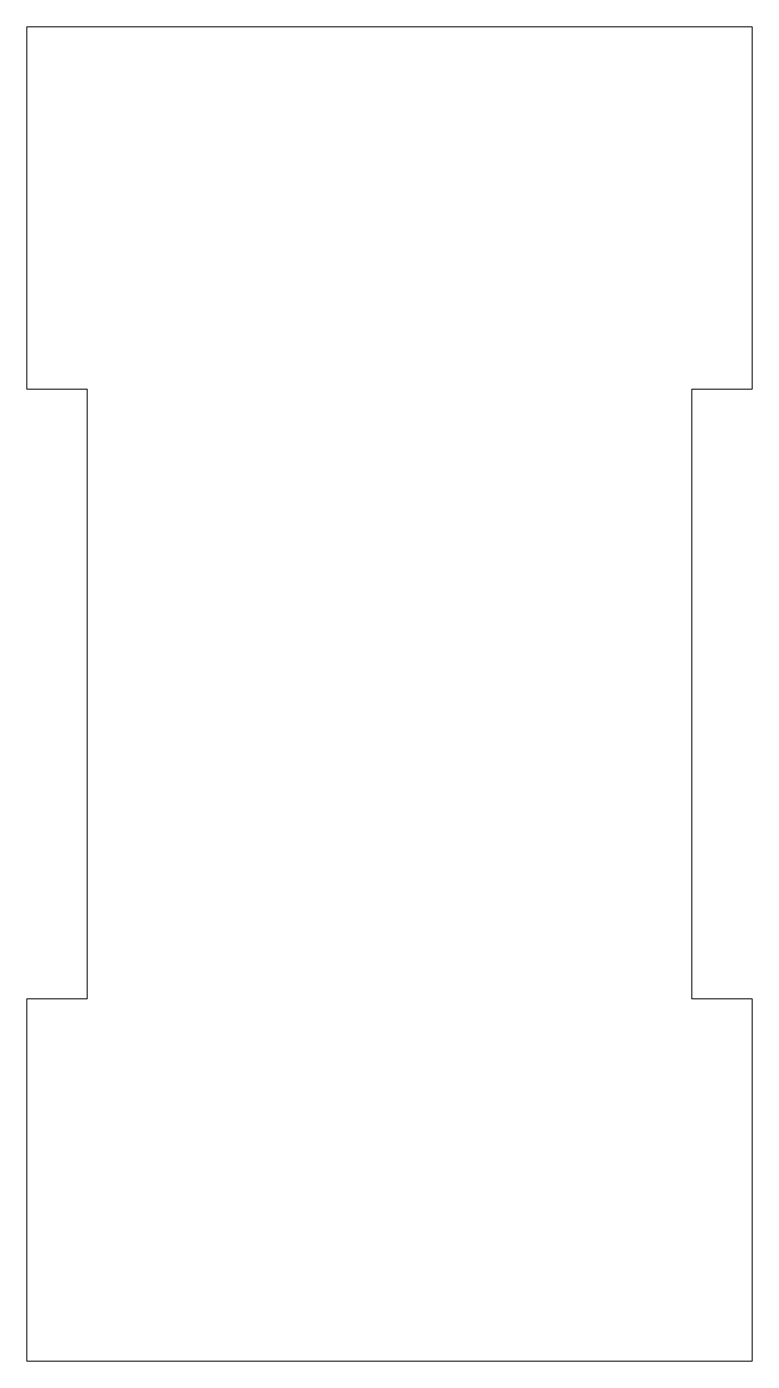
# Model space of a CAD drawing. Header units: inches. Extents: x -1.5 to 0, y 9.67 to 12.44.
import ezdxf

# ---------------------------------------------------------------- set-up
doc = ezdxf.new("R2010")
doc.units = ezdxf.units.IN
doc.header["$MEASUREMENT"] = 0

msp = doc.modelspace()

# ---------------------------------------------------------------- linework, layer by layer
at = {"color": 7, "linetype": 'Continuous', "lineweight": 15}
for p, q in [((-1.5, 12.4361), (0, 12.4361)), ((-1.5, 12.4361), (-1.5, 11.6861)), ((0, 12.4361), (0, 11.6861)), ((-1.5, 11.6861), (-1.375, 11.6861)), ((-1.375, 11.6861), (-1.375, 10.4246)), ((-0.125, 10.4246), (-0.125, 11.6861)), ((0, 11.6861), (-0.125, 11.6861)), ((-1.5, 10.4246), (-1.375, 10.4246)), ((-1.5, 9.6746), (-1.5, 10.4246)), ((0, 10.4246), (-0.125, 10.4246)), ((0, 9.6746), (0, 10.4246)), ((-1.5, 9.6746), (0, 9.6746))]:
    msp.add_line(p, q, dxfattribs=at)

doc.saveas('drawing.dxf')
